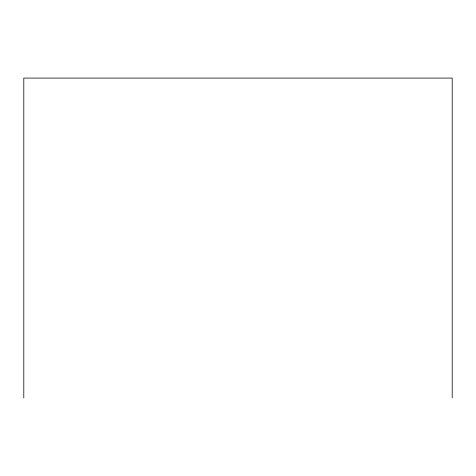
<?xml version="1.0" encoding="UTF-8"?>
<svg xmlns="http://www.w3.org/2000/svg" width="476" height="476" viewBox="0 0 476 476"><rect width="100%" height="100%" fill="white"/><g stroke="black" fill="none" stroke-linecap="round" stroke-linejoin="round"><path stroke-width="0.71" d="M452.2 397.918L452.2 78.082L23.8 78.082L23.8 397.918"/></g></svg>
